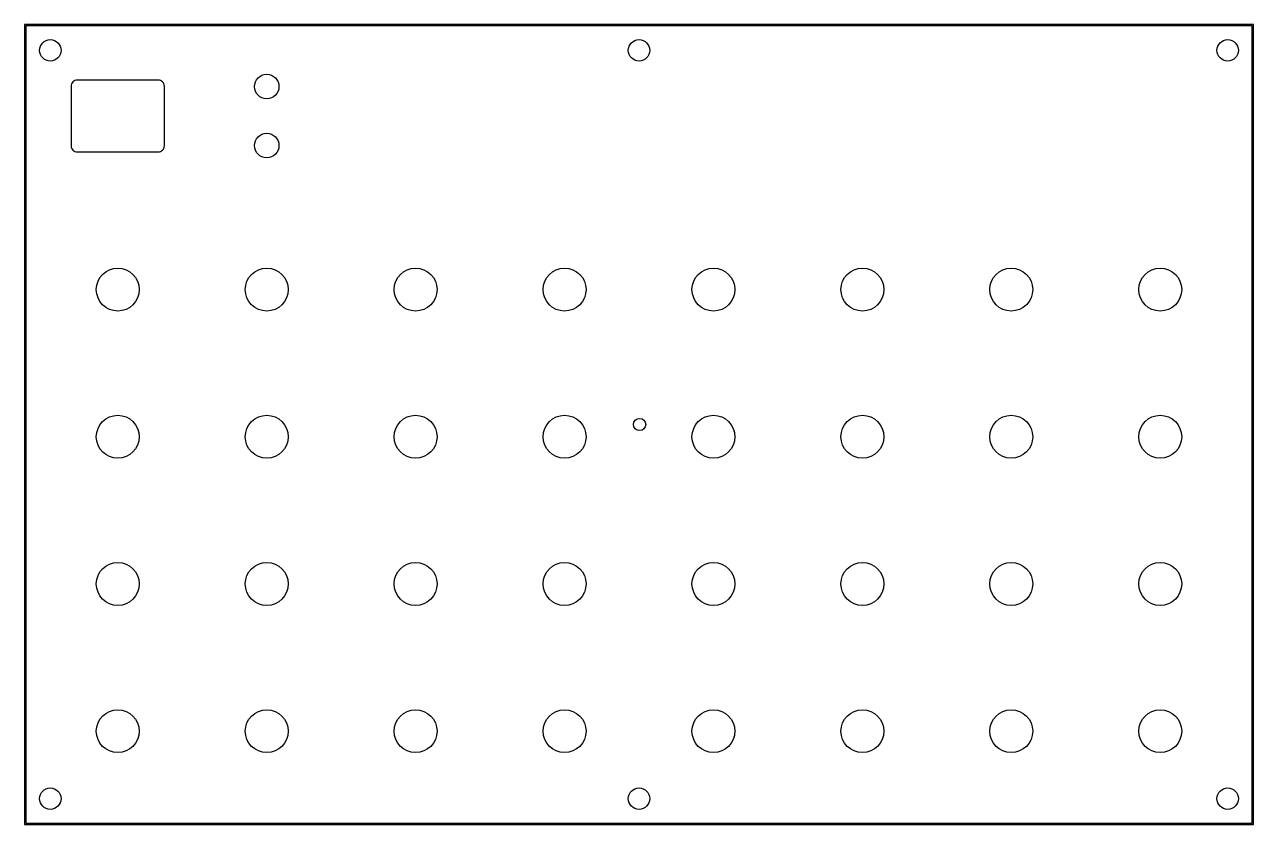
# Model space of a CAD drawing. Header units: millimetres. Extents: x 0 to 200, y 0 to 130.
import ezdxf

# ---------------------------------------------------------------- set-up
doc = ezdxf.new("R2010")
doc.units = ezdxf.units.MM
doc.layers.get('0').update_dxf_attribs({"linetype": 'CONTINUOUS'})

msp = doc.modelspace()

# ---------------------------------------------------------------- linework, layer by layer
for points in [[(-0.2, -0.2), (200.2, -0.2), (200.2, 130.2), (-0.2, 130.2)], [(200, 0), (200, 130), (0, 130), (0, 0)]]:
    msp.add_lwpolyline(points, close=True)
msp.add_lwpolyline([(8.4, 109.43), (21.6, 109.43, 0.414214), (22.6, 110.43), (22.6, 120.15, 0.414214), (21.6, 121.15), (8.4, 121.15, 0.414214), (7.4, 120.15), (7.4, 110.43, 0.414214)], format="xyb", close=True)
for centre, radius in [((4, 126), 1.75), ((100, 126), 1.75), ((196, 126), 1.75), ((39.29, 120.1), 2), ((39.29, 110.48), 2), ((15, 87), 3.5), ((39.29, 87), 3.5), ((63.57, 87), 3.5), ((87.86, 87), 3.5), ((112.14, 87), 3.5), ((136.43, 87), 3.5), ((160.71, 87), 3.5), ((185, 87), 3.5), ((15, 63), 3.5), ((39.29, 63), 3.5), ((63.57, 63), 3.5), ((87.86, 63), 3.5), ((112.14, 63), 3.5), ((136.43, 63), 3.5), ((160.71, 63), 3.5), ((185, 63), 3.5), ((100.1, 65), 1), ((15, 39), 3.5), ((39.29, 39), 3.5), ((63.57, 39), 3.5), ((87.86, 39), 3.5), ((112.14, 39), 3.5), ((136.43, 39), 3.5), ((160.71, 39), 3.5), ((185, 39), 3.5), ((15, 15), 3.5), ((39.29, 15), 3.5), ((63.57, 15), 3.5), ((87.86, 15), 3.5), ((112.14, 15), 3.5), ((136.43, 15), 3.5), ((160.71, 15), 3.5), ((185, 15), 3.5), ((4, 4), 1.75), ((100, 4), 1.75), ((196, 4), 1.75)]:
    msp.add_circle(centre, radius)

doc.saveas('drawing.dxf')
